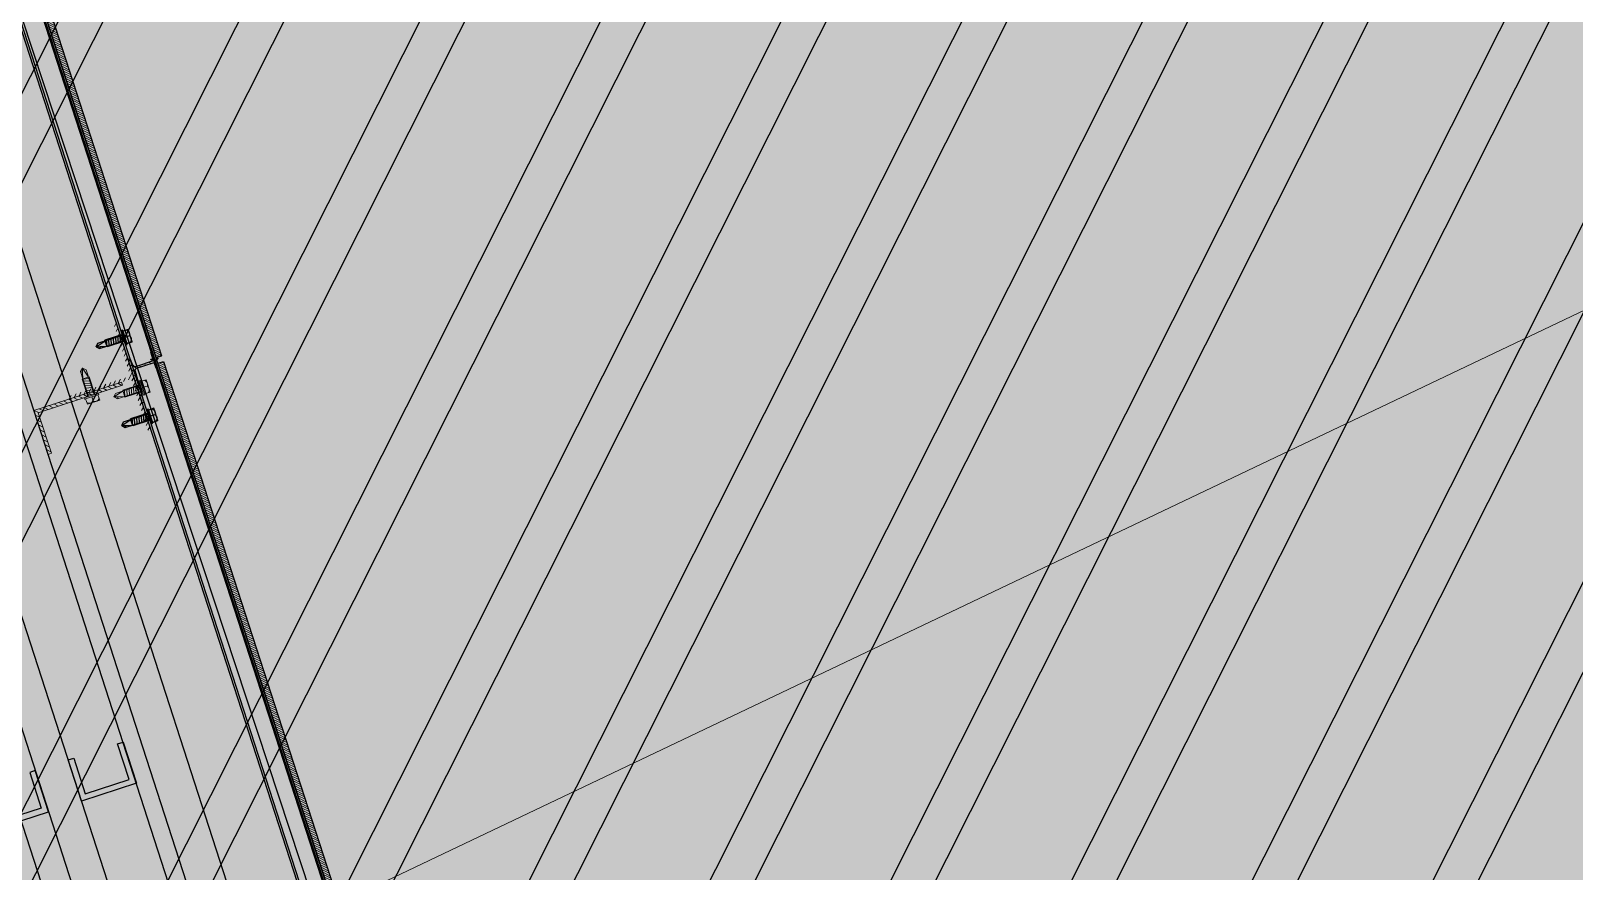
# Model space of a CAD drawing. Header units: metres. Extents: x 678805 to 1359287, y 2747329 to 5497370.
# Drawn here: x 679800.61 to 679801.948, y 2748603.442 to 2748604.17 of the extents above; entities that cross this region are included whole.
import ezdxf

# ---------------------------------------------------------------- set-up
doc = ezdxf.new("R2010")
doc.units = ezdxf.units.M
doc.linetypes.add('XREF_MON_BUILDINGS$0$Hidden', pattern=[0.004, 0.002, -0.002])
for name, color, linetype in [('00_XREF_MON_HSC_PAVEMENT', 7, 'Continuous'), ('00_XREF_TWQ_BUILDINGS', 7, 'Continuous'), ('XREF_MON_BUILDINGS$0$00-Modulos DEFINIDOS', 7, 'Continuous'), ('XREF_MON_BUILDINGS$0$00-Modulos ROOFS', 2, 'Continuous'), ('XREF_MON_BUILDINGS$0$02-L-01_Structure t2', 7, 'Continuous'), ('XREF_MON_BUILDINGS$0$02-L-01_Struture aux', 4, 'Continuous'), ('XREF_MON_BUILDINGS$0$02-L-Insulation', 252, 'Continuous'), ('XREF_MON_BUILDINGS$0$02-L-INT Panel', 5, 'Continuous'), ('XREF_MON_BUILDINGS$0$02-L-panel', 5, 'Continuous'), ('XREF_MON_BUILDINGS$0$02-L-Pergola Projection', 8, 'Continuous'), ('XREF_MON_BUILDINGS$0$02-L-Pergola Shades', 15, 'Continuous'), ('XREF_MON_BUILDINGS$0$02-L-Pergola Shades Schematic', 8, 'Continuous')]:
    doc.layers.add(name, color=color, linetype=linetype)
doc.layers.add('XREF_MON_BUILDINGS$0$0-WIPEOUTS', color=7, linetype='Continuous', true_color=0xffffff)
doc.layers.add('XREF_MON_BUILDINGS$0$02-L-Pergola Wipeout', color=7, linetype='Continuous', true_color=0xffffff)
for name, color, linetype, lineweight in [('XREF_MON_BUILDINGS$0$02-H-251', 251, 'Continuous', 0), ('XREF_MON_BUILDINGS$0$02-H-254', 254, 'Continuous', 0), ('XREF_MON_BUILDINGS$0$02-L-01_Structure L', 7, 'Continuous', 5), ('XREF_MON_BUILDINGS$0$02-L-01_Structure T', 8, 'Continuous', 5)]:
    doc.layers.add(name, color=color, linetype=linetype, lineweight=lineweight)
for name, color, linetype, lineweight, true_color in [('XREF_MON_BUILDINGS$0$02-KH-12 Administration', 7, 'Continuous', 30, 0xffdf7f), ('XREF_MON_HSC_PAVEMENT$0$02-L-Joints-Paviment_06_Concrete Slab in sittu', 7, 'Continuous', 5, 0x999999), ('XREF_MON_HSC_PAVEMENT$0$03-TR-Pavement_06_Concrete Slab in situ', 7, 'Continuous', 9, 0xf7f7f7)]:
    doc.layers.add(name, color=color, linetype=linetype, lineweight=lineweight, true_color=true_color)
doc.layers.get('XREF_MON_BUILDINGS$0$02-KH-12 Administration').off()
doc.linetypes.add('XREF_MON_BUILDINGS$0$BATTING', pattern='A,0.0001,-0.1,[134,ltypeshp.shx,S=0.1,R=0,X=-0.1,Y=0],-0.2,[134,ltypeshp.shx,S=0.1,R=180,X=0.1,Y=0],-0.1', length=0.4001)

# ---------------------------------------------------------------- blocks, each defined once
blk = doc.blocks.new('XREF_MON_BUILDINGS$0$modulo kiosco')
at = {"layer": 'XREF_MON_BUILDINGS$0$0-WIPEOUTS', "true_color": 0xfcfcfc}
h = blk.add_hatch(color=7, dxfattribs=at)
h.dxf.hatch_style = 1
h.paths.add_polyline_path([(119.6986085139215, -61.62058441969566), (119.6986085125245, -56.82058442011476), (124.4986085132696, -56.82058442058042), (124.4986085123383, -61.62058442132547)])
at = {"layer": 'XREF_MON_BUILDINGS$0$00-Modulos ROOFS', "lineweight": 0}
blk.add_lwpolyline([(119.6986085139215, -61.62058441969566), (119.6986085125245, -56.82058442011476), (124.4986085132696, -56.82058442058042), (124.4986085123383, -61.62058442132547)], close=True, dxfattribs=at)
at = {"layer": 'XREF_MON_BUILDINGS$0$00-Modulos ROOFS'}
blk.add_lwpolyline([(124.4986085137352, -57.12058442062698), (124.4986085132696, -56.82058442058042), (124.1986085125245, -56.82058442151174), (119.9986085128039, -56.82058442034759), (119.6986085125245, -56.82058442011476), (119.6986085125245, -57.12058442085981), (119.6986085134558, -61.32058442058042), (119.6986085139215, -61.62058441969566), (119.9986085128039, -61.62058442062698), (124.1986085125245, -61.62058442109264), (124.4986085123383, -61.62058442132547), (124.4986085128039, -61.32058442081325)], close=True, dxfattribs=at)
blk = doc.blocks.new('XREF_MON_BUILDINGS$0$AUTORROSCANTE')
at = {"layer": 'XREF_MON_BUILDINGS$0$02-L-01_Structure t2', "color": 0}
for p, q in [((-31.20000000000002, 5.629165124598842), (-26.19999999999959, 5.62916512459816)), ((-31.19999999999999, -3.410605131648481e-13), (-26.19999999999976, 0)), ((-2.365309734828713, 2.5), (-25, 2.5)), ((0, 0), (-8.999999999999972, 2.5)), ((0, 0), (-3.600692283157343, -1.09366380576239)), ((0, 0), (-2.365309734828713, 2.5)), ((0, 0), (-2.365309734828713, -2.5)), ((-31.20000000000002, -5.629165124598899), (-26.19999999999948, -5.629165124599581)), ((-2.365309734828713, -2.5), (-25, -2.5)), ((-3.600692283157343, -1.09366380576239), (-2.365309734828713, -2.5))]:
    blk.add_line(p, q, dxfattribs=at)
at = {"layer": 'XREF_MON_BUILDINGS$0$02-L-01_Structure t2', "color": 253}
for p, q in [((-25, 3.149999999999977), (-8.999999999999943, 3.150000000000034)), ((-23.47427264461649, -3.14999999999992), (-25, 2.662522019210144)), ((-21.40651940967126, -3.14999999999992), (-23.06020473028568, 3.149999999999864)), ((-19.338766174726, -3.14999999999992), (-20.99245149534045, 3.14999999999992)), ((-17.27101293978083, -3.14999999999992), (-18.92469826039516, 3.150000000000034)), ((-15.20325970483566, -3.14999999999992), (-16.85694502544993, 3.150000000000034)), ((-13.1355064698904, -3.14999999999992), (-14.78919179050473, 3.149999999999977)), ((-11.06775323494514, -3.14999999999992), (-12.72143855555953, 3.149999999999977)), ((-9, -3.14999999999992), (-10.65368532061433, 3.150000000000034)), ((-9, -3.14999999999992), (-8.999999999999972, 3.150000000000034)), ((-25, -3.149999999999977), (-9, -3.149999999999977)), ((-3.600692283157343, -1.09366380576239), (-9, -2.5))]:
    blk.add_line(p, q, dxfattribs=at)
at = {"layer": 'XREF_MON_BUILDINGS$0$02-L-01_Structure t2', "color": 0}
for points in [[(-31.20000000000002, 5.629165124598842), (-26.19999999999996, 5.629165124598842), (-26.19999999999996, -5.629165124599581), (-31.20000000000002, -5.629165124599581)], [(-26.19999999999951, 6.5), (-25, 6.5), (-25, -6.500000000000057), (-26.19999999999951, -6.500000000000057)]]:
    blk.add_lwpolyline(points, close=True, dxfattribs=at)
for centre, start, end in [((-26.98608579049073, 2.367525475711773), 129.2840388374925, 214.1828116507075), ((-26.98608579049073, -2.366719793068796), 145.8304296466695, 230.7332658614822)]:
    blk.add_arc(centre, 4.213914209509284, start, end, dxfattribs=at)
blk = doc.blocks.new('XREF_MON_BUILDINGS$0$ULMA_Montante VV')
at = {"layer": 'XREF_MON_BUILDINGS$0$02-H-251', "ltscale": 125}
h = blk.add_hatch(dxfattribs=at)
h.set_pattern_fill('ANSI31', color=256, scale=0.001, angle=450, style=0)
h.set_pattern_definition([(134.9999999999999, (-0.05125000000043656, -0.00250000000005457), (-0.002245064030267289, -0.002245064030267287), [])])
edge = h.paths.add_edge_path()
edge.add_line((-0.05095000000073924, -0.00250000000005457), (0.04844999999841093, -0.00250000000005457))
edge.add_arc((0.04844999999841093, -0.002200000000129876), 0.0003, 270, 360)
edge.add_line((0.04874999999992724, -0.002200000000129876), (0.04874999999992724, -0.0003000000001520675))
edge.add_arc((0.04844999999841093, -0.0003000000001520675), 0.0003, 0, 90)
edge.add_line((0.04844999999841093, 0), (0, 0))
edge.add_line((0, 0), (0, 0.05719999999996617))
edge.add_arc((-0.0003000000015163096, 0.05719999999996617), 0.0003, 0, 90)
edge.add_line((-0.0003000000015163096, 0.05749999999989086), (-0.002200000000811997, 0.05749999999989086))
edge.add_arc((-0.002200000000811997, 0.05719999999996617), 0.0003, 90, 180)
edge.add_line((-0.002500000000509317, 0.05719999999996617), (-0.002500000000509317, 0))
edge.add_line((-0.002500000000509317, 0), (-0.05095000000073924, 0))
edge.add_arc((-0.05095000000073924, -0.0003000000001520675), 0.0003, 90, 180)
edge.add_line((-0.05125000000043656, -0.0003000000001520675), (-0.05125000000043656, -0.002200000000129876))
edge.add_arc((-0.05095000000073924, -0.002200000000129876), 0.0003, 180, 270)
blk = doc.blocks.new('XREF_MON_BUILDINGS$0$ULMA_Autotaladrante')
at = {"layer": 'XREF_MON_BUILDINGS$0$02-L-01_Structure T', "color": 252}
for p, q in [((-0.02500000000509317, 2.273736754432321e-13), (-0.02263469026956955, 0.00250000000005457)), ((-0.02500000000509317, 2.273736754432321e-13), (-0.01600000000325963, 0.00250000000005457)), ((-0.02500000000509317, 2.273736754432321e-13), (-0.02263469026956955, -0.002499999999599822)), ((-0.02500000000509317, 2.273736754432321e-13), (-0.02139930772136722, -0.001093663805477263)), ((-0.02263469026956955, 0.00250000000005457), (0, 0.00250000000005457)), ((0, 0.003150000000232467), (-0.01600000000325963, 0.003150000000232467)), ((-0.01600000000325963, -0.003149999999777719), (-0.01600000000325963, 0.003150000000232467)), ((-0.01600000000325963, -0.003149999999777719), (-0.01434631468237058, 0.003150000000232467)), ((-0.01393224676803584, -0.003149999999777719), (-0.01227856144714679, 0.003150000000232467)), ((-0.0118644935323573, -0.003149999999777719), (-0.01021080821146825, 0.003150000000232467)), ((-0.00979674029713351, -0.003149999999777719), (-0.008143054976244457, 0.003150000000232467)), ((-0.00772898706190972, -0.003149999999777719), (-0.006075301741020667, 0.003150000000232467)), ((-0.005661233826231182, -0.003149999999777719), (-0.004007548505342129, 0.003150000000232467)), ((-0.003593480591007392, -0.003149999999777719), (-0.001939795270118339, 0.003150000000232467)), ((-0.001525727355783602, -0.003149999999777719), (0, 0.002662522019363678)), ((0.006200000001172157, 0.005629165124673818), (0.001200000000153523, 0.005629165124673818)), ((0.006200000001172157, 2.273736754432321e-13), (0.001200000000153523, 2.273736754432321e-13)), ((-0.02139930772136722, -0.001093663805477263), (-0.02263469026956955, -0.002499999999599822)), ((-0.02263469026956955, -0.002499999999599822), (0, -0.002499999999599822)), ((-0.02139930772136722, -0.001093663805477263), (-0.01600000000325963, -0.002499999999599822)), ((0, -0.003149999999777719), (-0.01600000000325963, -0.003149999999777719)), ((0.006200000001172157, -0.005629165124219071), (0.001200000000153523, -0.005629165124219071))]:
    blk.add_line(p, q, dxfattribs=at)
for points in [[(0.001200000000153523, 0.006499999999959982), (0, 0.006499999999959982), (0, -0.006499999999732609), (0.001200000000153523, -0.006499999999732609)], [(0.006200000001172157, 0.005629165124673818), (0.001200000000153523, 0.005629165124673818), (0.001200000000153523, -0.005629165124219071), (0.006200000001172157, -0.005629165124219071)]]:
    blk.add_lwpolyline(points, close=True, dxfattribs=at)
for centre, start, end in [((0.001986085791031655, 0.002367525475847287), 325.8171883654993, 50.71596115511253), ((0.001986085791031655, -0.002366719792689764), 309.2667341381091, 34.16957033823044)]:
    blk.add_arc(centre, 0.004213914210367771, start, end, dxfattribs=at)
blk = doc.blocks.new('XREF_MON_BUILDINGS$0$ULMA_Escuadra40x80_Seccion')
at = {"layer": 'XREF_MON_BUILDINGS$0$02-H-251', "ltscale": 125}
h = blk.add_hatch(dxfattribs=at)
h.set_pattern_fill('ANSI31', color=256, scale=0.001, angle=360, style=0)
h.set_pattern_definition([(45, (0, 0), (-0.002245064030267288, 0.002245064030267289), [])])
h.paths.add_polyline_path([(0, 0.0799999999994725), (0.002999999989697244, 0.0799999999994725), (0.002999999989697244, 0.002999999999701686), (0.03999999999359716, 0.002999999999701686), (0.03999999999359716, 0), (0, 0)])
at = {"layer": 'XREF_MON_BUILDINGS$0$02-L-01_Structure L', "linetype": 'Continuous'}
blk.add_lwpolyline([(0, 0.0799999999994725), (0.002999999989697244, 0.0799999999994725), (0.002999999989697244, 0.002999999999701686), (0.03999999999359716, 0.002999999999701686), (0.03999999999359716, 0), (0, 0)], close=True, dxfattribs=at)
blk = doc.blocks.new('XREF_MON_BUILDINGS$0$A$C15E93CBA')
at = {"layer": 'XREF_MON_BUILDINGS$0$02-H-251', "linetype": 'XREF_MON_BUILDINGS$0$Hidden', "ltscale": 125}
h = blk.add_hatch(dxfattribs=at)
h.set_pattern_fill('ANSI31', color=256, scale=0.001, angle=360, style=0)
h.set_pattern_definition([(45, (-262.1496794583883, -176.9083393363592), (-0.002245064030267288, 0.002245064030267289), [])])
edge = h.paths.add_edge_path()
edge.add_line((-5.422849530617611, -4.773196867184708), (-5.420849530617659, -4.773196867184708))
edge.add_line((-5.420849530617659, -4.773196867184708), (-5.413978035985508, -4.773442277707147))
edge.add_line((-5.413978035985508, -4.773442277707147), (-5.413099202966521, -4.77438636115545))
edge.add_arc((-5.412879618392878, -4.774181953193477), 0.0003, 222.95, 312.9500000000114)
edge.add_line((-5.412675210430677, -4.774401537767119), (-5.411730940461837, -4.773522531118545))
edge.add_line((-5.411730940461837, -4.773522531118545), (-5.409980621926422, -4.773585042495654))
edge.add_line((-5.409980621926422, -4.773585042495654), (-5.409101752883942, -4.774529164642047))
edge.add_arc((-5.408882168310072, -4.774324756679164), 0.0003, 222.9500000000149, 312.9500000000114)
edge.add_line((-5.408677760347871, -4.774544341252806), (-5.407733451674574, -4.773665298575509))
edge.add_line((-5.407733451674574, -4.773665298575509), (-5.394778147556679, -4.774127988008843))
edge.add_arc((-5.394849530617591, -4.776126713717133), 0.002, 360, 447.95459151111373, ccw=False)
edge.add_line((-5.392849530617639, -4.776126713717133), (-5.392849530617639, -4.782856068196963))
edge.add_line((-5.392849530617639, -4.782856068196963), (-5.392849530617639, -4.792196867184941))
edge.add_line((-5.392849530617639, -4.792196867184941), (-5.397999530617597, -4.792196867184941))
edge.add_line((-5.397999530617597, -4.792196867184941), (-5.397999530617597, -4.793196867185145))
edge.add_line((-5.397999530617597, -4.793196867185145), (-5.392682136775136, -4.793196867185145))
edge.add_arc((-5.392682136775136, -4.793496867184842), 0.0003, 29.99999999999568, 90, ccw=False)
edge.add_line((-5.392422329153931, -4.793346867184994), (-5.390759338238865, -4.796227251942184))
edge.add_arc((-5.39049953061766, -4.796077251942336), 0.0003, 210.0000000000145, 389.9999999999957)
edge.add_line((-5.390239722996455, -4.795927251942487), (-5.391556303750292, -4.793646867184691))
edge.add_arc((-5.391296496129087, -4.793496867184842), 0.0003, 90, 209.9999999999957, ccw=False)
edge.add_line((-5.391296496129087, -4.793196867185145), (-5.383549530617699, -4.793196867185145))
edge.add_line((-5.383549530617699, -4.793196867185145), (-5.383549530617699, -4.792196867184941))
edge.add_line((-5.383549530617699, -4.792196867184941), (-5.389549530617558, -4.792196867184941))
edge.add_line((-5.389549530617558, -4.792196867184941), (-5.389549530617558, -4.790446867184585))
edge.add_arc((-5.389799530617609, -4.790446867184585), 0.0002500000000000272, 360, 540)
edge.add_line((-5.390049530617659, -4.790446867184585), (-5.390049530617659, -4.792196867184941))
edge.add_line((-5.390049530617659, -4.792196867184941), (-5.391049530617636, -4.792196867184941))
edge.add_line((-5.391049530617636, -4.792196867184941), (-5.391049530617636, -4.775952444343204))
edge.add_arc((-5.389049530617683, -4.775952444343204), 0.002, 97.44741685019778, 180, ccw=False)
edge.add_line((-5.389308763097176, -4.773969315875149), (-5.383399530617623, -4.773196867184708))
edge.add_line((-5.383399530617623, -4.773196867184708), (-5.383399530617623, -4.771396867184706))
edge.add_line((-5.383399530617623, -4.771396867184706), (-5.422849530617611, -4.771396867184706))
edge.add_line((-5.422849530617611, -4.771396867184706), (-5.422849530617611, -4.773196867184708))
at = {"layer": 'XREF_MON_BUILDINGS$0$02-H-254', "ltscale": 125}
h = blk.add_hatch(dxfattribs=at)
h.set_pattern_fill('ANSI31', color=256, scale=0.0005, style=0)
h.set_pattern_definition([(45, (-262.292437672924, -176.7810357870452), (-0.001122532015133644, 0.001122532015133644), [])])
h.paths.add_polyline_path([(-4.823877902349814, -4.786089152875491), (-4.823876957297109, -4.795156615411088), (-5.389349530598089, -4.795164998787186), (-5.389349530598089, -4.800090484483974), (-4.808335331343706, -4.800089152878343), (-4.808335331343706, -4.793539152880101), (-4.816335331343062, -4.793539152880101), (-4.816335331343062, -4.791939152869588), (-4.808335331343706, -4.791939152869588), (-4.808335331343706, -4.786089152875491)])
h = blk.add_hatch(dxfattribs=at)
h.set_pattern_fill('ANSI31', color=256, scale=0.0005, style=0)
h.set_pattern_definition([(45, (-262.892437672924, -176.7810357870452), (-0.001122532015133644, 0.001122532015133644), [])])
h.paths.add_polyline_path([(-5.989349530598091, -4.800090484483974), (-5.394480067142354, -4.800090484483974), (-5.394480067142354, -4.795158296317908), (-5.989349530598091, -4.795160024455868)])
at = {"layer": 'XREF_MON_BUILDINGS$0$02-L-01_Struture aux', "linetype": 'Continuous'}
for p, q in [((-9.320014072667632, -4.585089199551874), (-5.080014072664049, -4.585089199555995)), ((-9.320014072667632, -4.615089199564522), (-5.080014072664049, -4.615089199568644))]:
    blk.add_line(p, q, dxfattribs=at)
at = {"layer": 'XREF_MON_BUILDINGS$0$02-L-01_Struture aux'}
for p, q in [((-4.832245890048235, -4.771396980764393), (-9.555156767600707, -4.771396895017574)), ((-9.555156767646295, -4.7733468923185), (-4.832245890048235, -4.773346867182738))]:
    blk.add_line(p, q, dxfattribs=at)
at = {"layer": 'XREF_MON_BUILDINGS$0$02-L-01_Struture aux', "linetype": 'XREF_MON_BUILDINGS$0$Hidden'}
for p, q in [((-5.422849530617611, -4.771396867184706), (-5.422849530617611, -4.773196867184708)), ((-5.422849530617611, -4.771396867184706), (-5.383399530617623, -4.771396867184706)), ((-5.422849530617611, -4.773196867184708), (-5.420849530617659, -4.773196867184708)), ((-5.421599530617584, -4.773196867184708), (-5.420849530617659, -4.773196867184708)), ((-5.413978035985508, -4.773442277707147), (-5.420849530617659, -4.773196867184708)), ((-5.413099202966521, -4.77438636115545), (-5.413978035985508, -4.773442277707147)), ((-5.412675210430677, -4.774401537767119), (-5.411730940461837, -4.773522531118545)), ((-5.409980621926422, -4.773585042495654), (-5.411730940461837, -4.773522531118545)), ((-5.409101752883942, -4.774529164642047), (-5.409980621926422, -4.773585042495654)), ((-5.408677760347871, -4.774544341252806), (-5.407733451674574, -4.773665298575509)), ((-5.394778147556679, -4.774127988008843), (-5.407733451674574, -4.773665298575509)), ((-5.392849530617639, -4.776126713717133), (-5.392849530617639, -4.782856068196963)), ((-5.391049530617636, -4.775952444343204), (-5.391049530617636, -4.792196867184941)), ((-5.389308763097176, -4.773969315875149), (-5.383399530617623, -4.773196867184708)), ((-5.383399530617623, -4.771396867184706), (-5.383399530617623, -4.773196867184708)), ((-5.392849530617639, -4.782856068196963), (-5.392849530617639, -4.792196867184941)), ((-5.389849530617653, -4.790446867184585), (-5.389849530617653, -4.792196867184941)), ((-5.389349530617608, -4.790446867184585), (-5.389349530617551, -4.792196867184941)), ((-5.397999530617597, -4.792196867184941), (-5.392849530617639, -4.792196867184941)), ((-5.397999530617597, -4.792196867184941), (-5.397999530617597, -4.793196867185145)), ((-5.397999530617597, -4.793196867185145), (-5.392682136775136, -4.793196867185145)), ((-5.390759338238865, -4.796227251942184), (-5.392422329153931, -4.793346867184994)), ((-5.390239722996455, -4.795927251942487), (-5.391556303750292, -4.793646867184691)), ((-5.391296496129087, -4.793196867185145), (-5.383549530617699, -4.793196867185145)), ((-5.391049530617636, -4.792196867184941), (-5.389849530617653, -4.792196867184941)), ((-5.389349530617551, -4.792196867184941), (-5.383549530617699, -4.792196867184941)), ((-5.383549530617699, -4.792196867184941), (-5.383549530617699, -4.793196867185145))]:
    blk.add_line(p, q, dxfattribs=at)
at = {"layer": 'XREF_MON_BUILDINGS$0$02-L-01_Struture aux', "linetype": 'Continuous'}
for points in [[(-5.69754791538778, -4.53508919956866), (-5.735014072678858, -4.535089199562321), (-5.735014072678858, -4.585089199562333), (-5.69754791538778, -4.585089199562304), (-5.69754791538778, -4.580089199562309), (-5.730014072678834, -4.580089199562337), (-5.730014072678834, -4.54008919956317), (-5.697547915380163, -4.540089199568655), (-5.697547915380163, -4.53508919956866)], [(-5.69754791538778, -4.665089199555979), (-5.735014072678858, -4.665089199562317), (-5.735014072678858, -4.615089199562306), (-5.69754791538778, -4.615089199562334), (-5.69754791538778, -4.620089199562329), (-5.730014072678834, -4.620089199562301), (-5.730014072678834, -4.660089199561469), (-5.697547915380163, -4.660089199555983), (-5.697547915380163, -4.665089199555979)]]:
    blk.add_lwpolyline(points, dxfattribs=at)
at = {"layer": 'XREF_MON_BUILDINGS$0$02-L-01_Struture aux'}
for points in [[(-4.832245890048235, -4.793241574025274), (-9.555156848362245, -4.793241600076897)], [(-9.555156768093468, -4.792471448207095), (-4.832245890048235, -4.792471422155472)]]:
    blk.add_lwpolyline(points, dxfattribs=at)
at = {"layer": 'XREF_MON_BUILDINGS$0$02-L-01_Struture aux', "linetype": 'XREF_MON_BUILDINGS$0$Hidden'}
for centre, radius, start, end in [((-5.412879618392878, -4.774181953193477), 0.0003, 222.9499999742426, 312.9500000060333), ((-5.408882168310072, -4.774324756679164), 0.0003, 222.9500000717975, 312.9500000060333), ((-5.394849530617591, -4.776126713717133), 0.002, 0, 87.9545915139035), ((-5.389049530617683, -4.775952444343204), 0.002, 97.4474168504475, 180), ((-5.389599530617602, -4.790446867184585), 0.0002500000000000272, 0, 180), ((-5.392682136775136, -4.793496867184842), 0.0003, 29.99999996828961, 90), ((-5.391296496129087, -4.793496867184842), 0.0003, 90, 209.9999999682894), ((-5.39049953061766, -4.796077251942336), 0.0003, 209.9999999682894, 29.99999996828961)]:
    blk.add_arc(centre, radius, start, end, dxfattribs=at)
at = {"layer": 'XREF_MON_BUILDINGS$0$02-L-Insulation', "linetype": 'XREF_MON_BUILDINGS$0$BATTING', "ltscale": 0.04}
blk.add_line((-9.320014072667632, -4.560089199559229), (-5.085014072664073, -4.560089199563322), dxfattribs=at)
at = {"layer": 'XREF_MON_BUILDINGS$0$02-L-Insulation', "linetype": 'XREF_MON_BUILDINGS$0$BATTING', "ltscale": 0.08}
blk.add_line((-9.320014072667682, -4.713455833308899), (-4.886647438911403, -4.713455833315209), dxfattribs=at)
at = {"layer": 'XREF_MON_BUILDINGS$0$02-L-INT Panel', "linetype": 'Continuous'}
for p, q in [((-9.320014072667632, -4.665089199558224), (-5.080014072664049, -4.665089199562317)), ((-9.320014072667632, -4.680089199556306), (-5.080014072664049, -4.68008919956236))]:
    blk.add_line(p, q, dxfattribs=at)
at = {"layer": 'XREF_MON_BUILDINGS$0$02-L-panel'}
blk.add_line((-8.992950064402336, -4.795168750128369), (-4.823876957297109, -4.795156615411088), dxfattribs=at)
for points in [[(-4.823877902349814, -4.786089152875491), (-4.808335331343706, -4.786089152875491), (-4.808335331343706, -4.791939152869588), (-4.816335331343062, -4.791939152869588), (-4.816335331343062, -4.793539152880101), (-4.808335331343706, -4.793539152880101), (-4.808335331343706, -4.800089152878343), (-5.389349530598089, -4.800090484483974), (-5.389349530598089, -4.795164998787186), (-4.823876957297109, -4.795156615411088), (-4.823877902349814, -4.786089152875491), (-4.823877902349814, -4.786089152875491), (-4.823877323146185, -4.786089152875491), (-4.808335331343706, -4.786089152875491), (-4.808335331343706, -4.791939152869588)], [(-5.394480067142354, -4.795159644909688), (-5.394480067142354, -4.800090484483974), (-5.989349530598091, -4.800090484483974), (-5.989349530598091, -4.795164998787186), (-5.564677127788698, -4.795158790752453)]]:
    blk.add_lwpolyline(points, dxfattribs=at)
at = {"layer": 'XREF_MON_BUILDINGS$0$02-L-panel', "ltscale": 125}
for points in [[(-5.394480067142354, -4.795164998787186), (-5.394480067142354, -4.800090484483974)], [(-5.389349530598089, -4.795164998787186), (-5.389349530598089, -4.800090484483974)]]:
    blk.add_lwpolyline(points, dxfattribs=at)
at = {"layer": 'XREF_MON_BUILDINGS$0$02-L-01_Struture aux'}
for name, p, rotation in [('XREF_MON_BUILDINGS$0$ULMA_Escuadra40x80_Seccion', (-5.400199158704886, -4.680089199559177), 180), ('XREF_MON_BUILDINGS$0$ULMA_Autotaladrante', (-5.403199158692757, -4.731562374348414), 180.0094821091939), ('XREF_MON_BUILDINGS$0$ULMA_Autotaladrante', (-5.410466849007776, -4.774769548047118), 270.0047410520664)]:
    blk.add_blockref(name, p, dxfattribs=dict(at, rotation=rotation))
blk.add_blockref('XREF_MON_BUILDINGS$0$ULMA_Montante VV', (-5.397699158704086, -4.768896867184594), dxfattribs=at)
at = {"layer": 'XREF_MON_BUILDINGS$0$02-L-01_Struture aux', "xscale": -0.001000000003841706, "yscale": 0.000999999996565748, "zscale": 0.001, "rotation": 270}
for p in [(-5.436094870512761, -4.748569415070563), (-5.364251824037751, -4.74844686728062)]:
    blk.add_blockref('XREF_MON_BUILDINGS$0$AUTORROSCANTE', p, dxfattribs=at)
blk = doc.blocks.new('XREF_MON_BUILDINGS$0$lamas aluminiotriangulo')
for points in [[(680246.3345229826, 2748651.771409394), (680244.2071790965, 2748653.898753279)], [(680246.4087691946, 2748651.845655606), (680244.35567152, 2748653.898753279)], [(680244.4051689956, 2748653.898753279), (680246.4335179324, 2748651.870404344)], [(680246.5077641442, 2748651.944650555), (680244.5536614204, 2748653.898753279)], [(680244.603158896, 2748653.898753279), (680246.5325128823, 2748651.969399293)], [(680246.6067590942, 2748652.043645505), (680244.7516513198, 2748653.898753279)], [(680244.8011487954, 2748653.898753279), (680246.631507832, 2748652.068394243)], [(680246.7057540439, 2748652.142640455), (680244.9496412195, 2748653.898753279)], [(680244.9991386951, 2748653.898753279), (680246.7305027819, 2748652.167389193)], [(680246.8047489935, 2748652.241635405), (680245.1476311169, 2748653.898753279)], [(680245.1971285925, 2748653.898753279), (680246.8294977313, 2748652.266384142)], [(680246.9037439433, 2748652.340630354), (680245.3456210169, 2748653.898753279)], [(680245.3951184925, 2748653.898753279), (680246.9284926811, 2748652.365379092)], [(680247.0027388929, 2748652.439625304), (680245.5436109164, 2748653.898753279)], [(680245.593108392, 2748653.898753279), (680247.0274876307, 2748652.464374042)], [(680247.1017338429, 2748652.538620254), (680245.741600816, 2748653.898753279)], [(680245.7910982916, 2748653.898753279), (680247.1264825807, 2748652.563368992)], [(680247.2007287926, 2748652.637615204), (680245.9395907152, 2748653.898753279)], [(680245.989088191, 2748653.898753279), (680247.2254775304, 2748652.662363942)], [(680244.1824303594, 2748653.874004542), (680246.3097742449, 2748651.746660656)], [(680246.235528033, 2748651.672414444), (680244.1824303595, 2748653.725512119)], [(680244.1824303595, 2748653.676014643), (680246.2107792951, 2748651.647665706)]]:
    blk.add_lwpolyline(points)
blk = doc.blocks.new('XREF_MON_BUILDINGS$0$PERGOLA PLANA')
at = {"layer": 'XREF_MON_BUILDINGS$0$02-L-Pergola Wipeout', "true_color": 0xfcfcfc}
h = blk.add_hatch(color=7, dxfattribs=at)
h.dxf.hatch_style = 1
h.paths.add_polyline_path([(4.612218253081664, 9.290000000968575), (0.3099999981932342, 4.987781745847315), (0.3099999986588955, 9.290000000037253)])
h.paths.add_polyline_path([(0.332781744771637, 4.855000000447035), (4.744999998947605, 9.267218254506588), (4.744999999529682, 4.900563496164978), (4.699436504277401, 4.855000000447035)])
h.paths.add_polyline_path([(4.854999999050051, 9.290000001899898), (9.13443650235422, 9.29000000236556), (4.854999999632128, 5.010563495568931)])
h.paths.add_polyline_path([(9.289999997243285, 9.134436507709324), (9.289999997825362, 4.855000001844019), (5.010563491727225, 4.855000000912696)])
h.paths.add_polyline_path([(4.900563491159119, 4.745000001043081), (9.267218253924511, 4.745000001508743), (4.85500000033062, 0.3327817460522056), (4.854999999166466, 4.699436508584768)])
h.paths.add_polyline_path([(9.289999997825362, 4.612218253780156), (9.289999998291023, 0.3100000019185245), (4.987781747244298, 0.3100000009872019)])
h.paths.add_polyline_path([(0.465563491685316, 0.3100000000558794), (4.744999999064021, 4.589436508249491), (4.745000000111759, 0.3100000014528632)])
h.paths.add_polyline_path([(0.3099999980768189, 4.745000000111759), (4.589436504989862, 4.745000000111759), (0.3099999976111576, 0.4655634895898402)])
h.paths.add_polyline_path([(9.399999998277053, 0.2000000020489097), (0.1999999997206032, 0.1999999997206032), (0.1999999986728653, 9.399999999906868), (9.399999999324791, 9.400000001769513)])
at = {"layer": 'XREF_MON_BUILDINGS$0$02-L-Pergola Shades'}
blk.add_blockref('XREF_MON_BUILDINGS$0$lamas aluminiotriangulo', (-680243.8724303602, -2748649.153753279), dxfattribs=at)
at = {"layer": 'XREF_MON_BUILDINGS$0$02-L-Pergola Shades Schematic'}
blk.add_blockref('XREF_MON_BUILDINGS$0$lamas aluminiotriangulo', (-680243.8724303602, -2748649.153753279), dxfattribs=at)
blk = doc.blocks.new('XREF_MON_BUILDINGS')
at = {"layer": 'XREF_MON_BUILDINGS$0$02-KH-12 Administration', "linetype": 'Continuous', "rotation": 198.2651524443068}
blk.add_blockref('XREF_MON_BUILDINGS$0$modulo kiosco', (679933.4888559775, 2748583.465458047, 7.827122606979041e-06), dxfattribs=at)
at = {"layer": 'XREF_MON_BUILDINGS$0$00-Modulos DEFINIDOS', "rotation": 107.9486422297345}
blk.add_blockref('XREF_MON_BUILDINGS$0$A$C15E93CBA', (679794.4960664306, 2748607.536258159, 2.192715217898053e-06), dxfattribs=at)
at = {"layer": 'XREF_MON_BUILDINGS$0$02-L-Pergola Projection', "xscale": -1, "rotation": 18.26515243161932}
blk.add_blockref('XREF_MON_BUILDINGS$0$PERGOLA PLANA', (679804.2925819692, 2748600.657603528, 3.563790448099723e-06), dxfattribs=at)
blk = doc.blocks.new('XREF_MON_HSC_PAVEMENT')
at = {"layer": 'XREF_MON_HSC_PAVEMENT$0$03-TR-Pavement_06_Concrete Slab in situ', "linetype": 'Continuous'}
h = blk.add_hatch(color=256, dxfattribs=at)
h.dxf.hatch_style = 1
h.paths.add_polyline_path([(679764.8595081758, 2748618.962261748), (679827.2147204854, 2748639.558390062), (679835.4556343118, 2748614.728242476), (679775.6626727318, 2748586.251462926)])
at = {"layer": 'XREF_MON_HSC_PAVEMENT$0$02-L-Joints-Paviment_06_Concrete Slab in sittu'}
blk.add_line((679833.9824436834, 2748619.167014855), (679774.1887387166, 2748590.714373659), dxfattribs=at)

msp = doc.modelspace()

# ---------------------------------------------------------------- block references
at = {"layer": '00_XREF_MON_HSC_PAVEMENT'}
msp.add_blockref('XREF_MON_HSC_PAVEMENT', (0, 0), dxfattribs=at)

# ---------------------------------------------------------------- next in the draw order: block references
at = {"layer": '00_XREF_TWQ_BUILDINGS'}
msp.add_blockref('XREF_MON_BUILDINGS', (0, 0), dxfattribs=at)

# ---------------------------------------------------------------- next in the draw order: block references
msp.add_blockref('XREF_MON_BUILDINGS', (0, 0))

doc.saveas('drawing.dxf')
